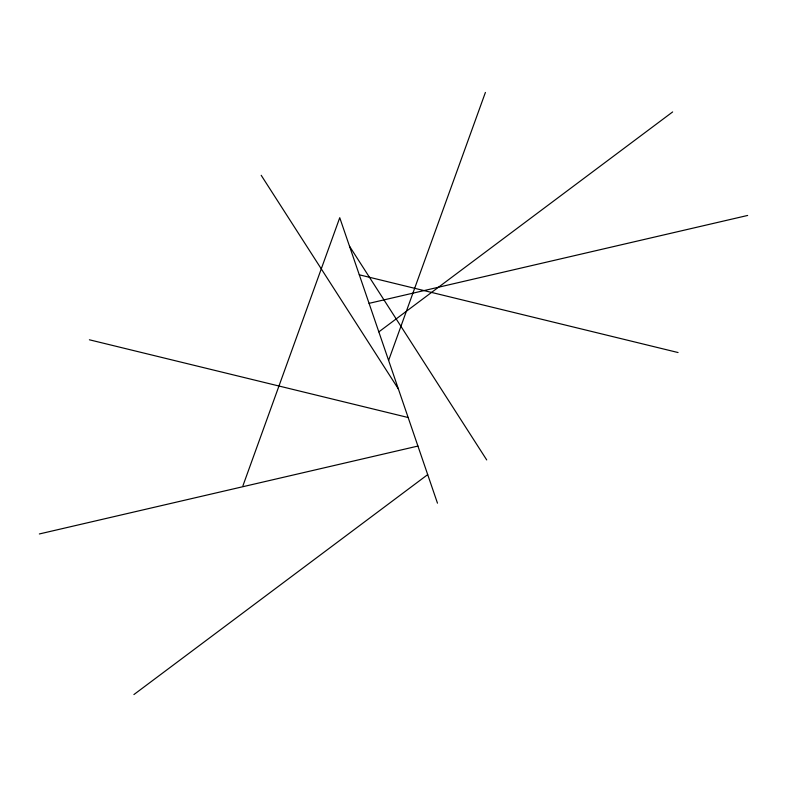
<?xml version="1.0" encoding="UTF-8"?>
<svg xmlns="http://www.w3.org/2000/svg" width="787" height="787" viewBox="0 0 787 787"><rect width="100%" height="100%" fill="white"/><g stroke="black" fill="none" stroke-linecap="round" stroke-linejoin="round"><path stroke-width="1.18" d="M242.957 485.707L339.748 217.714L437.474 503.159M388.611 360.436L485.402 92.443M378.842 331.888L672.639 111.941M133.908 694.557L427.705 474.61M369.064 303.349L747.65 215.451M39.35 533.96L417.936 446.062M359.295 274.801L678.06 352.537M89.393 339.787L408.158 417.523M349.526 246.252L486.71 459.933M261.195 175.304L398.389 388.975"/></g></svg>
